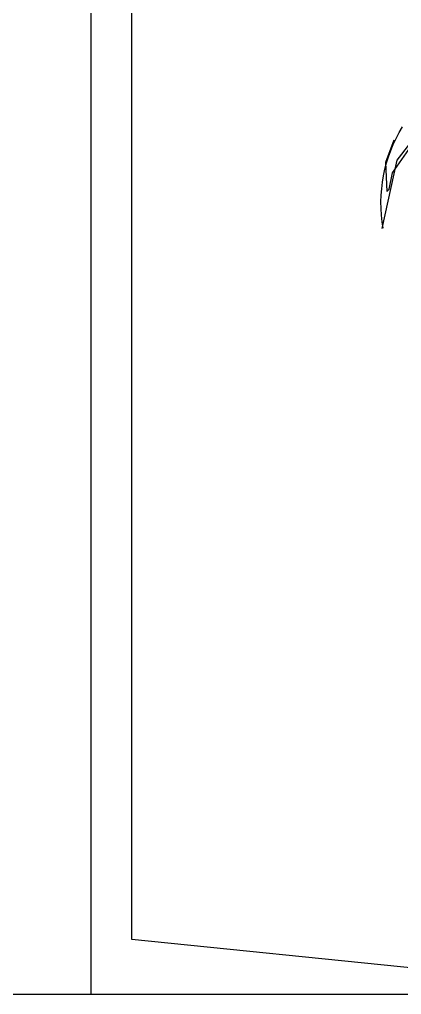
# Model space of a CAD drawing. Header units: metres. Extents: x -525 to 413, y -37 to 272.
# Drawn here: x 311.34 to 311.925, y 47.417 to 48.91 of the extents above; entities that cross this region are included whole.
import ezdxf

# ---------------------------------------------------------------- set-up
doc = ezdxf.new("R2010")
doc.units = ezdxf.units.M
doc.header["$MEASUREMENT"] = 0
doc.linetypes.add('0', pattern=[0])
doc.layers.get('0').update_dxf_attribs({"color": 254})
doc.layers.add('8', color=254, linetype='Continuous')
doc.layers.add('PUERTAS', color=254, linetype='Continuous')

# ---------------------------------------------------------------- blocks, each defined once
blk = doc.blocks.new('A$C16C20323')
at = {"layer": '8'}
for p, q in [((4727.3, 1297.4), (4739.6, 1264.1)), ((4729, 1248.3), (4701, 1288.6)), ((4722, 1267.6), (4702.8, 1292.1)), ((4744.8, 1164.2), (4722, 1267.6)), ((4739.6, 1264.1), (4737.8, 1220.3)), ((4734.3, 1223.8), (4729, 1248.3)), ((4737.8, 1220.3), (4734.3, 1223.8))]:
    blk.add_line(p, q, dxfattribs=at)
blk.add_arc((4527.5, 1202.8), 219.1, 349.9393, 31.6672, dxfattribs=at)

msp = doc.modelspace()

# ---------------------------------------------------------------- linework, layer by layer
for p, q in [((311.4488, 49.517), (311.4488, 47.417)), ((317.6718, 47.417), (306.8968, 47.417))]:
    msp.add_line(p, q)
at = {"layer": 'PUERTAS', "linetype": '0', "ltscale": 0.004}
msp.add_line((311.5118, 47.5013), (311.5118, 49.3909), dxfattribs=at)
at = {"layer": 'PUERTAS', "ltscale": 0.004}
msp.add_line((311.9533, 47.4563), (311.5118, 47.5013), dxfattribs=at)

# ---------------------------------------------------------------- block references
at = {"xscale": -0.0010140944072121, "yscale": 0.0010140944072121, "zscale": 0.0010140944072121}
msp.add_blockref('A$C16C20323', (316.7068, 47.4095), dxfattribs=at)
msp.add_blockref('A$C16C20323', (316.7068, 47.4095), dxfattribs=at)

doc.saveas('drawing.dxf')
